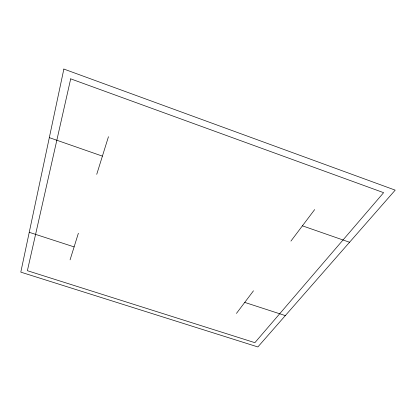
<?xml version="1.0" encoding="UTF-8"?>
<svg xmlns="http://www.w3.org/2000/svg" width="416" height="416" viewBox="0 0 416 416"><rect width="100%" height="100%" fill="white"/><g stroke="black" fill="none" stroke-linecap="round" stroke-linejoin="round"><path stroke-width="0.62" d="M70.075 259.844L78.374 233.225M96.736 174.32L108.462 136.698M236.449 313.409L253.484 290.794M290.93 241.082L314.657 209.586M29.245 232.31L74.11 246.901M244.743 302.401L285.319 315.598M49.317 137.628L102.404 156.125M302.422 225.831L349.554 242.252M63.856 69.056L20.8 272.137L257.868 346.944L395.2 190.138L63.856 69.056M70.689 78.842L27.383 270.696L254.878 342.67L383.625 192.67L70.689 78.842"/></g></svg>
